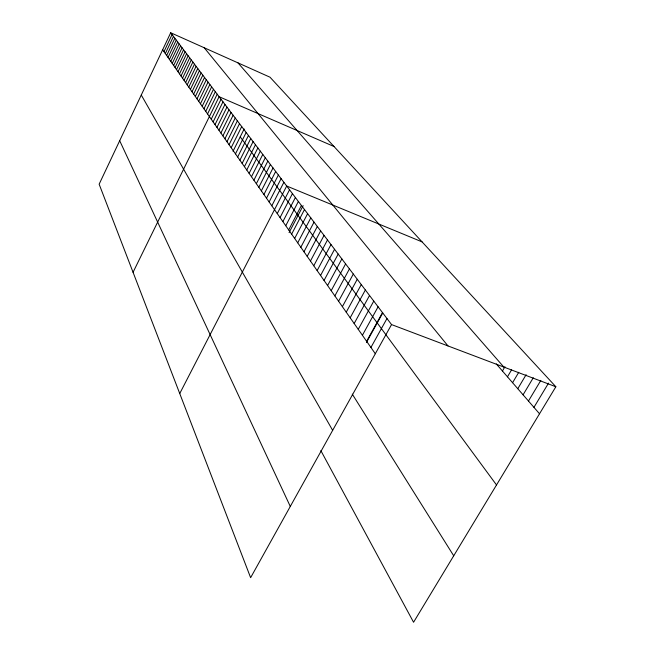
<?xml version="1.0" encoding="UTF-8"?>
<svg xmlns="http://www.w3.org/2000/svg" width="655" height="655" viewBox="0 0 655 655"><rect width="100%" height="100%" fill="white"/><g stroke="black" fill="none" stroke-linecap="round" stroke-linejoin="round"><path stroke-width="0.98" d="M170.701 32.75L99.142 184.194L250.628 577.677L391.543 324.577L170.701 32.75L269.999 77.2L555.858 386.745L413.567 622.25L320.844 450.607M163.987 51.663L172.077 34.559M165.322 53.579L173.46 36.393M166.673 55.511L174.86 38.244M168.04 57.46L176.277 40.111M169.424 59.433L177.701 42.002M170.816 61.431L179.151 43.91M172.224 63.445L180.608 45.834M173.649 65.484L182.082 47.79M175.09 67.539L183.572 49.755M176.547 69.618L185.087 51.753M178.021 71.722L186.609 53.767M179.503 73.851L188.149 55.798M181.009 76.005L189.704 57.861M182.532 78.174L191.285 59.941M184.071 80.377L192.873 62.045M185.627 82.595L194.486 64.174M187.199 84.847L196.115 66.327M188.787 87.115L197.761 68.505M190.4 89.416L199.431 70.707M192.021 91.741L201.118 72.934M193.667 94.091L202.821 75.186M195.337 96.473L204.548 77.47M197.016 98.88L206.292 79.779M198.719 101.32L208.061 82.112M200.446 103.777L209.846 84.47M202.19 106.274L211.655 86.861M203.959 108.795L213.481 89.276M205.744 111.35L215.331 91.725M207.553 113.937L217.206 94.197M133.055 272.292L219.106 96.711L333.993 146.499M211.237 119.21L221.03 99.257M213.121 121.904L222.987 101.836M215.028 124.622L224.96 104.448M216.961 127.381L226.966 107.093M218.917 130.181L228.988 109.77M220.891 133.006L231.043 112.48M222.897 135.872L233.123 115.231M224.927 138.778L235.227 118.015M226.982 141.717L237.356 120.831M229.07 144.689L239.517 123.689M231.174 147.711L241.711 126.579M233.033 151.264L244.159 128.961M235.481 153.859L246.174 132.482M237.675 156.995L248.45 135.487M239.902 160.18L250.759 138.541M242.153 163.398L253.1 141.636M244.446 166.665L255.475 144.763M246.763 169.981L257.873 147.94M249.113 173.338L260.313 151.166M251.487 176.744L262.786 154.433M253.903 180.191L265.291 157.74M256.351 183.695L267.838 161.105M258.84 187.248L270.417 164.511M261.361 190.842L273.029 167.967M263.916 194.494L275.681 171.471M266.503 198.203L278.375 175.032M269.139 201.961L281.11 178.643M271.809 205.776L283.877 182.303M179.74 393.549L286.694 186.02L422.074 241.875M277.261 213.579L289.543 189.794M280.053 217.566L292.449 193.626M282.886 221.619L295.389 197.515M285.76 225.729L298.377 201.462M288.683 229.905L301.415 205.474M289.068 232.648L303.134 205.67M291.647 234.138L304.493 209.543M294.66 238.445L307.621 213.677M297.722 242.817L310.806 217.886M300.825 247.262L314.032 222.151M303.985 251.774L317.315 226.491M307.195 256.359L320.655 230.896M310.454 261.026L324.045 235.382M313.77 265.758L327.492 239.935M317.143 270.581L330.996 244.561M320.565 275.477L334.558 249.268M324.045 280.455L338.177 254.058M327.59 285.514L341.861 258.93M331.193 290.664L345.611 263.883M334.861 295.904L349.426 268.918M338.586 301.235L353.307 274.044M342.385 306.655L357.253 279.267M346.241 312.173L361.273 284.573M350.171 317.79L365.359 289.985M354.175 323.513L369.526 295.487M358.252 329.334L373.768 301.095M362.395 335.27L378.091 306.802M366.62 341.304L382.487 312.615M366.415 342.5L382.749 312.975M370.927 347.461L386.974 318.543M502.434 371.008L504.964 366.726M507.469 376.805L511.547 369.903M512.578 382.708L518.768 372.277M517.786 388.71L526.121 374.701M523.075 394.818L533.276 377.747M528.462 401.024L540.833 380.399M533.94 407.353L548.538 383.11M391.543 324.577L555.858 386.745M237.97 62.864L503.818 367.054M496.277 363.902L539.524 413.78M204.213 47.749L448.004 345.938M240.221 136.862L496.515 484.962M162.661 49.772L375.315 353.733M352.284 394.13L453.718 555.8M141.275 95.032L332.65 430.351M119.685 140.727L290.288 506.446"/></g></svg>
